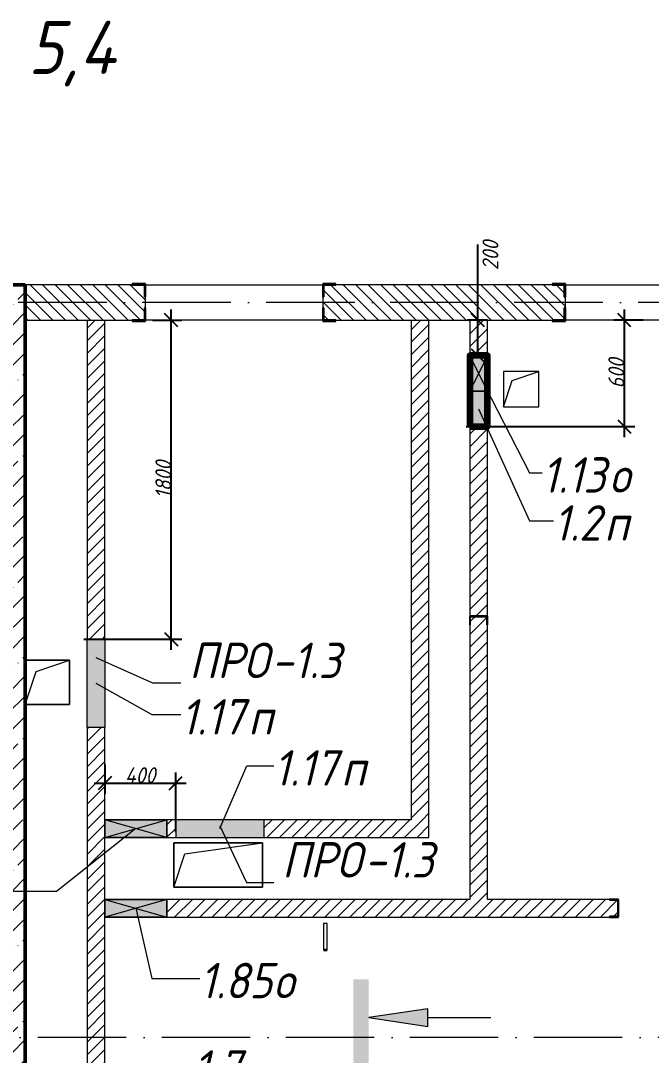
# Model space of a CAD drawing. Header units: millimetres. Extents: x -356862 to 418287, y 0 to 839748.
# Drawn here: x -163240 to -159680, y 517847 to 523688 of the extents above; entities that cross this region are included whole.
import ezdxf

# ---------------------------------------------------------------- set-up
doc = ezdxf.new("R2010")
doc.units = ezdxf.units.MM
doc.linetypes.add('50_200_ШТРИХ_1Т_ш5_п1_п1_', pattern=[700, 500, -100, 0, -100])
for name, color, linetype, lineweight in [('9.7) Заделка 956 шт', 6, 'Continuous', 158), ('A-____-____-DIMS', 7, 'Continuous', 9), ('A-____-NOTE-TEXT', 7, 'Continuous', 9), ('A-____-NOTE-TEXT-1', 7, 'Continuous', 5), ('A-DETL-GENF-OTLN', 7, 'Continuous', 9), ('A-DOOR-OPNG-MCUT', 7, 'Continuous', 35), ('A-FLOR-____-OTLN', 7, 'Continuous', 9), ('A-GENM-____-IDEN', 7, 'Continuous', 9), ('A-GENM-____-MCUT', 7, 'Continuous', 25), ('A-GENM-____-OTLN', 7, 'Continuous', 9), ('A-GENM-____-OTLN-1', 7, 'Continuous', 25), ('A-GLAZ-____-IDEN', 7, 'Continuous', 9), ('A-GLAZ-____-OTLN', 7, 'Continuous', 9), ('A-WALL-____-MCUT', 7, 'Continuous', 13), ('A-WALL-____-MCUT-2', 7, 'Continuous', 50), ('A-WALL-____-PATT-1', 7, 'Continuous', 9), ('A-WALL-FNSH-MCUT-1', 7, 'Continuous', 9), ('I-WALL-____-OTLN', 7, 'Continuous', 9), ('S-GRID-____-OTLN-1', 7, '50_200_ШТРИХ_1Т_ш5_п1_п1_', 9)]:
    doc.layers.add(name, color=color, linetype=linetype, lineweight=lineweight)
doc.layers.add('A-AREA-IDEN-1', color=7, linetype='Continuous', lineweight=9, true_color=0x000000)
doc.layers.add('A-DOOR-____-OTLN-1', color=7, linetype='Continuous', lineweight=9, true_color=0xffffff)
doc.styles.add('ISOCPEUR_I', font='isocpeui.ttf', dxfattribs={"width": 0.9, "height": 2.5})
doc.styles.add('ISOCPEUR_I_11', font='isocpeui.ttf', dxfattribs={"width": 0.9, "height": 200})
doc.styles.add('ISOCPEUR_I_7', font='isocpeui.ttf', dxfattribs={"width": 0.9, "height": 90})
doc.dimstyles.new('ISO-1_8_0_9К_СРЕДНИЙ_Кладочные_1', dxfattribs={"dimscale": 304.8, "dimtxt": 89.638306, "dimasz": 0.246063, "dimexe": 0.19685, "dimexo": 0, "dimgap": 0, "dimtad": 1, "dimdec": 3, "dimrnd": 0.001, "dimdsep": 46, "dimtxsty": 'ISOCPEUR_I_7', "dimblk1": 'OBLIQUE', "dimblk2": 'OBLIQUE', "dimsah": 1, "dimcen": 0.09, "dimdle": 0.19685, "dimazin": 0, "dimtfac": 1, "dimtdec": 4, "dimtix": 1, "dimtmove": 0, "dimatfit": 3, "dimfxl": 1, "dimtvp": 1, "dimtolj": 1, "dimtzin": 0, "dimarcsym": 2})
doc.dimstyles.new('ISO-1_8_0_9К_СРЕДНИЙ_Кладочные_2', dxfattribs={"dimscale": 304.8, "dimtxt": 89.638306, "dimasz": 0.246063, "dimexe": 0.19685, "dimexo": 0, "dimgap": 0, "dimtad": 1, "dimdec": 3, "dimrnd": 0.001, "dimdsep": 46, "dimtxsty": 'ISOCPEUR_I_7', "dimblk1": 'OBLIQUE', "dimblk2": 'OBLIQUE', "dimsah": 1, "dimcen": 0.09, "dimdle": 0.19685, "dimazin": 0, "dimtfac": 1, "dimtdec": 4, "dimtix": 1, "dimtmove": 1, "dimatfit": 3, "dimfxl": 1, "dimtvp": 1, "dimtolj": 1, "dimtzin": 0, "dimarcsym": 2})
pattern_1 = [(45, (-176515.067, 459015.94), (-35.35534, 35.35534), [])]

# ---------------------------------------------------------------- blocks, each defined once
blk = doc.blocks.new('DOR_ДУ_распашная__1Ст_Прямоугольная_ШЕР - Вн_650х2100h_Кабинки С_у-18405741-АР1_План отверстий 1 этажа в осях 1-64_Ю-ЯЯ')
at = {"layer": 'A-DOOR-OPNG-MCUT'}
for p, q in [((-325, -10), (-325, 10)), ((325, 10), (325, -10))]:
    blk.add_line(p, q, dxfattribs=at)
blk = doc.blocks.new('154_Фахверк_СКБ_Швеллер - Тип_100_4010-27789772-АР1_План отверстий 1 этажа в осях 1-64_Ю-ЯЯ')
at = {"layer": 'A-GENM-____-MCUT'}
for p, q in [((175, 50), (125, 50)), ((125, 50), (125, -50)), ((128, 47), (175, 47)), ((128, -47), (128, 47)), ((175, 47), (175, 50)), ((125, -50), (175, -50)), ((175, -47), (128, -47)), ((175, -50), (175, -47))]:
    blk.add_line(p, q, dxfattribs=at)
blk = doc.blocks.new('154_Стойка_СКБ_Уголок - СМ-2230_200-28216496-АР1_План отверстий 1 этажа в осях 1-64_Ю-ЯЯ')
at = {"layer": 'A-GENM-____-MCUT'}
for p, q in [((125, 156), (125, 81)), ((200, 156), (125, 156)), ((131, 81), (131, 150)), ((131, 150), (200, 150)), ((200, 150), (200, 156)), ((125, 81), (131, 81)), ((131, 19), (125, 19)), ((125, 19), (125, -56)), ((131, -50), (131, 19)), ((125, -56), (200, -56)), ((200, -50), (131, -50)), ((200, -56), (200, -50))]:
    blk.add_line(p, q, dxfattribs=at)
blk = doc.blocks.new('AR_Отверстие Ниша - Лючок-32402075-АР1_План отверстий 1 этажа в осях 1-64_Ю-ЯЯ')
at = {"layer": 'A-GLAZ-____-OTLN'}
blk.add_hatch(color=256, dxfattribs=at).paths.add_polyline_path([(250, 50), (-250, 50), (-250, -50), (250, -50)], flags=0)
for p, q in [((-250, 50), (250, 50)), ((-250, -50), (-250, 50)), ((250, 50), (250, -50)), ((250, -50), (-250, -50))]:
    blk.add_line(p, q, dxfattribs=at)
blk = doc.blocks.new('AR_Отверстие Ниша - Лючок-32401620-АР1_План отверстий 1 этажа в осях 1-64_Ю-ЯЯ')
at = {"layer": 'A-GLAZ-____-OTLN'}
blk.add_hatch(color=256, dxfattribs=at).paths.add_polyline_path([(250, -50), (250, 50), (-250, 50), (-250, -50), (27.8, -50)], flags=0)
for p, q in [((250, 50), (-250, 50)), ((-250, 50), (-250, -50)), ((250, -50), (250, 50)), ((-250, -50), (250, -50))]:
    blk.add_line(p, q, dxfattribs=at)
blk = doc.blocks.new('AR_Отверстие Ниша - Лючок-32402410-АР1_План отверстий 1 этажа в осях 1-64_Ю-ЯЯ')
at = {"layer": 'A-GLAZ-____-OTLN'}
blk.add_hatch(color=256, dxfattribs=at).paths.add_polyline_path([(100, 50), (-100, 50), (-100, -50), (100, -50), (100, 32.1)], flags=0)
for p, q in [((-100, 50), (100, 50)), ((100, 50), (100, -50)), ((100, -50), (-100, -50))]:
    blk.add_line(p, q, dxfattribs=at)
blk = doc.blocks.new('AR_Отверстие прямоугольное _в стене_ - AR_Отверстие прямоугольное _в стене__ВК-32402379-АР1_План отверстий 1 этажа в осях 1-64_Ю-ЯЯ')
at = {"layer": 'A-GLAZ-____-OTLN'}
blk.add_hatch(color=256, dxfattribs=at).paths.add_polyline_path([(100, 50), (-100, 50), (-100, -50), (100, -50), (100, 32.1)], flags=0)
at = {"layer": 'A-DETL-GENF-OTLN'}
for p, q in [((-100, -50), (-100, 50)), ((-100, 50), (100, 50)), ((100, 50), (-100, -50)), ((-100, 50), (100, -50)), ((100, 50), (-100, 50)), ((-100, 50), (-100, -50)), ((100, 50), (100, -50)), ((100, -50), (100, 50)), ((100, -50), (-100, -50)), ((-100, -50), (100, -50))]:
    blk.add_line(p, q, dxfattribs=at)
blk = doc.blocks.new('AR_Отверстие прямоугольное _в плите_ - AR_Отверстие прямоугольное _в плите_-30458064-АР1_План отверстий 1 этажа в осях 1-64_Ю-ЯЯ')
at = {"layer": 'A-GENM-____-OTLN'}
for p, q in [((125, 125), (-125, 125)), ((-62.5, 62.5), (125, 125)), ((125, -125), (125, 125)), ((-125, -125), (-62.5, 62.5)), ((-125, -125), (125, -125))]:
    blk.add_line(p, q, dxfattribs=at)
blk = doc.blocks.new('AR_Отверстие прямоугольное _в плите_ - AR_Отверстие прямоугольное _в плите_-30459257-АР1_План отверстий 1 этажа в осях 1-64_Ю-ЯЯ')
at = {"layer": 'A-GENM-____-OTLN'}
for p, q in [((250, 125), (-250, 125)), ((-250, 125), (-250, -125)), ((-187.5, 62.5), (250, 125)), ((250, -125), (250, 125)), ((-250, -125), (-187.5, 62.5)), ((-250, -125), (250, -125))]:
    blk.add_line(p, q, dxfattribs=at)
blk = doc.blocks.new('AR_Отверстие прямоугольное _в плите_ - AR_Отверстие прямоугольное _в плите_-30459597-АР1_План отверстий 1 этажа в осях 1-64_Ю-ЯЯ')
at = {"layer": 'A-GENM-____-OTLN'}
for p, q in [((100, 100), (-100, 100)), ((-100, 100), (-100, -100)), ((-50, 50), (100, 100)), ((100, -100), (100, 100)), ((-100, -100), (-50, 50)), ((-100, -100), (100, -100))]:
    blk.add_line(p, q, dxfattribs=at)
blk = doc.blocks.new('AR_Отверстие прямоугольное _в стене__БезПР - AR_Отверстие прямоугольное _в стене__БезПР-36427791-АР1_План отверстий 1 этажа в осях 1-64_Ю-ЯЯ')
at = {"layer": 'A-GLAZ-____-OTLN'}
blk.add_hatch(color=256, dxfattribs=at).paths.add_polyline_path([(175, -50), (175, 50), (-175, 50), (-175, -50)], flags=0)
at = {"layer": 'A-DETL-GENF-OTLN'}
for p, q in [((-175, -50), (-175, 50)), ((-175, 50), (175, 50)), ((175, 50), (-175, -50)), ((-175, 50), (175, -50)), ((175, 50), (-175, 50)), ((-175, 50), (-175, -50)), ((175, 50), (175, -50)), ((175, -50), (175, 50)), ((175, -50), (-175, -50)), ((-175, -50), (175, -50))]:
    blk.add_line(p, q, dxfattribs=at)
at = {"layer": 'A-GLAZ-____-OTLN'}
blk.add_line((175, 50), (-175, 50), dxfattribs=at)
blk = doc.blocks.new('_Oblique')
at = {"color": 0, "linetype": 'ByBlock', "lineweight": -2}
blk.add_line((-0.5, -0.5), (0.5, 0.5), dxfattribs=at)
blk = doc.blocks.new('*D13546')
at = {"layer": 'A-____-____-DIMS', "color": 0, "lineweight": -2, "transparency": 16777216}
for p, q in [((-162765.1, 519489.1), (-162765.1, 519323.1)), ((-162365.1, 519106.2), (-162365.1, 519443.1)), ((-162825.1, 519383.1), (-162305.1, 519383.1))]:
    blk.add_line(p, q, dxfattribs=at)
at = {"layer": 'Defpoints', "color": 0, "transparency": 16777216}
for p in [(-162765.1, 519489.1), (-162365.1, 519383.1), (-162365.1, 519106.2)]:
    blk.add_point(p, dxfattribs=at)
at = {"layer": 'A-____-____-DIMS', "color": 0, "lineweight": -2, "transparency": 16777216, "xscale": 75, "yscale": 75, "zscale": 75, "rotation": 180}
blk.add_blockref('_Oblique', (-162765.1, 519383.1), dxfattribs=at)
at = {"layer": 'A-____-____-DIMS', "color": 0, "lineweight": -2, "transparency": 16777216, "xscale": 75, "yscale": 75, "zscale": 75}
blk.add_blockref('_Oblique', (-162365.1, 519383.1), dxfattribs=at)
at = {"layer": 'A-____-____-DIMS', "color": 0, "transparency": 16777216, "insert": (-162565.1, 519428.1), "char_height": 90, "width": 426.127, "attachment_point": 5, "style": 'ISOCPEUR_I_7'}
blk.add_mtext('\\A1;400', dxfattribs=at)
blk = doc.blocks.new('*D13547')
at = {"layer": 'A-____-____-DIMS', "color": 0, "lineweight": -2, "transparency": 16777216}
for p, q in [((-162389.8, 520137), (-162389.8, 522057)), ((-162495.9, 521997), (-162329.8, 521997)), ((-162884.1, 520197), (-162329.8, 520197))]:
    blk.add_line(p, q, dxfattribs=at)
at = {"layer": 'Defpoints', "color": 0, "transparency": 16777216}
for p in [(-162495.9, 521997), (-162389.8, 521997), (-162884.1, 520197)]:
    blk.add_point(p, dxfattribs=at)
at = {"layer": 'A-____-____-DIMS', "color": 0, "lineweight": -2, "transparency": 16777216, "xscale": 75, "yscale": 75, "zscale": 75}
for p, rotation in [((-162389.8, 521997), 90), ((-162389.8, 520197), 270)]:
    blk.add_blockref('_Oblique', p, dxfattribs=dict(at, rotation=rotation))
at = {"layer": 'A-____-____-DIMS', "color": 0, "transparency": 16777216, "insert": (-162434.8, 521097), "char_height": 90, "width": 504.733, "attachment_point": 5, "rotation": 90, "style": 'ISOCPEUR_I_7'}
blk.add_mtext('\\A1;1800', dxfattribs=at)
blk = doc.blocks.new('*D13548')
at = {"layer": 'A-____-____-DIMS', "color": 0, "lineweight": -2, "transparency": 16777216}
for p, q in [((-159832.1, 522057), (-159832.1, 521337)), ((-159726, 521997), (-159892.1, 521997)), ((-160724.6, 521397), (-159772.1, 521397))]:
    blk.add_line(p, q, dxfattribs=at)
at = {"layer": 'Defpoints', "color": 0, "transparency": 16777216}
for p in [(-159726, 521997), (-160724.6, 521397), (-159832.1, 521397)]:
    blk.add_point(p, dxfattribs=at)
at = {"layer": 'A-____-____-DIMS', "color": 0, "lineweight": -2, "transparency": 16777216, "xscale": 75, "yscale": 75, "zscale": 75}
for p, rotation in [((-159832.1, 521997), 90), ((-159832.1, 521397), 270)]:
    blk.add_blockref('_Oblique', p, dxfattribs=dict(at, rotation=rotation))
at = {"layer": 'A-____-____-DIMS', "color": 0, "transparency": 16777216, "insert": (-159877.1, 521697), "char_height": 90, "width": 409.578, "attachment_point": 5, "rotation": 90, "style": 'ISOCPEUR_I_7'}
blk.add_mtext('\\A1;600', dxfattribs=at)
blk = doc.blocks.new('*D13560')
at = {"layer": 'A-____-____-DIMS', "color": 0, "lineweight": -2, "transparency": 16777216}
for p, q in [((-160659.1, 521997), (-160659.1, 522424.5)), ((-160659.1, 521797), (-160659.1, 522057)), ((-160605.1, 521997), (-160719.1, 521997)), ((-160622, 521797), (-160719.1, 521797))]:
    blk.add_line(p, q, dxfattribs=at)
at = {"layer": 'Defpoints', "color": 0, "transparency": 16777216}
for p in [(-160605.1, 521997), (-160659.1, 521797), (-160622, 521797)]:
    blk.add_point(p, dxfattribs=at)
at = {"layer": 'A-____-____-DIMS', "color": 0, "lineweight": -2, "transparency": 16777216, "xscale": 75, "yscale": 75, "zscale": 75}
for p, rotation in [((-160659.1, 521997), 90), ((-160659.1, 521797), 270)]:
    blk.add_blockref('_Oblique', p, dxfattribs=dict(at, rotation=rotation))
at = {"layer": 'A-____-____-DIMS', "color": 0, "transparency": 16777216, "insert": (-160633, 522279.7), "char_height": 90, "width": 409.578, "attachment_point": 1, "rotation": 90, "line_spacing_factor": 1.149209, "style": 'ISOCPEUR_I_7'}
blk.add_mtext('\\A1;200', dxfattribs=at)

msp = doc.modelspace()

# ---------------------------------------------------------------- hatches: boundary and pattern name
at = {"layer": 'A-____-NOTE-TEXT-1'}
for points in [[(-161362.1006, 517625.9995), (-161275.364, 517625.9995), (-161275.364, 518275.9995), (-161362.1006, 518275.9995), (-161362.1006, 517854.284)], [(-160941.7226, 518010.1514), (-160941.7226, 518110.1514), (-161275.364, 518060.1514)]]:
    msp.add_hatch(color=256, dxfattribs=at).paths.add_polyline_path(points, flags=0)
at = {"layer": 'A-WALL-____-PATT-1'}
h = msp.add_hatch(dxfattribs=at)
h.set_pattern_fill('FP_13', color=256, style=0, pattern_type=2)
h.set_pattern_definition([(45, (-176515.07, 459015.94), (-114.04925, 114.04925), []), (45, (-176401.02, 459015.94), (-114.04925, 114.04925), [201.612, -40.322, 3.353, -36.97])])
h.paths.add_polyline_path([(-163465.0675, 514696.983), (-163215.0675, 514696.983), (-163215.0675, 522196.983), (-163465.0675, 522196.983), (-163465.0675, 516239.7989)], flags=0)
h = msp.add_hatch(dxfattribs=at)
h.set_pattern_fill('FP_6', color=256, style=0, pattern_type=2)
h.set_pattern_definition([(135, (-176515.067, 459015.94), (-35.35534, -35.35534), [])])
h.paths.add_polyline_path([(-160622.9702, 521996.983), (-160171.0675, 521996.983), (-160171.0675, 522065.983), (-160165.0675, 522065.983), (-160165.0675, 522127.983), (-160171.0675, 522127.983), (-160171.0675, 522196.983), (-161529.0675, 522196.983), (-161529.0675, 522127.983), (-161535.0675, 522127.983), (-161535.0675, 522065.983), (-161529.0675, 522065.983), (-161529.0675, 521996.983), (-161460.0675, 521996.983)], flags=0)
h.paths.add_polyline_path([(-158940.0675, 521996.983), (-158815.0675, 521996.983), (-158815.0675, 522196.983), (-159009.0675, 522196.983), (-159009.0675, 522127.983), (-159015.0675, 522127.983), (-159015.0675, 522065.983), (-159009.0675, 522065.983), (-159009.0675, 521996.983)], flags=0)
h.paths.add_polyline_path([(-162541.0675, 521996.983), (-162541.0675, 522065.983), (-162535.0675, 522065.983), (-162535.0675, 522127.983), (-162541.0675, 522127.983), (-162541.0675, 522196.983), (-163215.0675, 522196.983), (-163215.0675, 521996.983), (-162610.0675, 521996.983)], flags=0)
h = msp.add_hatch(dxfattribs=at)
h.set_pattern_fill('FP_5', color=256, style=0, pattern_type=2)
h.set_pattern_definition(pattern_1)
h.paths.add_polyline_path([(-162765.0675, 514446.983), (-162765.0675, 515056.983), (-162865.0675, 515056.983), (-162865.0675, 514446.983)], flags=0)
h.paths.add_polyline_path([(-162765.0675, 515456.983), (-162765.0675, 516396.983), (-162768.0675, 516396.983), (-162768.0675, 516443.983), (-162862.0675, 516443.983), (-162862.0675, 516396.983), (-162865.0675, 516396.983), (-162865.0675, 515456.983), (-162840.9048, 515456.983)], flags=0)
h.paths.add_polyline_path([(-162865.0675, 516446.983), (-162765.0675, 516446.983), (-162765.0675, 517016.983), (-162865.0675, 517016.983)], flags=0)
h.paths.add_polyline_path([(-162796.4072, 517316.983), (-162765.0675, 517316.983), (-162765.0675, 519696.983), (-162865.0675, 519696.983), (-162865.0675, 517316.983)], flags=0)
h.paths.add_polyline_path([(-162810.0216, 520196.983), (-162765.0675, 520196.983), (-162765.0675, 521996.983), (-162865.0675, 521996.983), (-162865.0675, 520196.983), (-162811.655, 520196.983)], flags=0)
h = msp.add_hatch(dxfattribs=at)
h.set_pattern_fill('FP_5', color=256, style=0, pattern_type=2)
h.set_pattern_definition(pattern_1)
h.paths.add_polyline_path([(-160935.0675, 519176.983), (-160935.0675, 521996.983), (-161035.0675, 521996.983), (-161035.0675, 519176.983)], flags=0)
h = msp.add_hatch(dxfattribs=at)
h.set_pattern_fill('FP_5', color=256, style=0, pattern_type=2)
h.set_pattern_definition(pattern_1)
h.paths.add_polyline_path([(-160605.0675, 518726.983), (-160605.0675, 520276.983), (-160608.0675, 520276.983), (-160608.0675, 520323.983), (-160702.0675, 520323.983), (-160702.0675, 520276.983), (-160705.0675, 520276.983), (-160705.0675, 518726.983), (-160622.9702, 518726.983)], flags=0)
h.paths.add_polyline_path([(-160622.9702, 520326.983), (-160605.0675, 520326.983), (-160605.0675, 521396.983), (-160705.0675, 521396.983), (-160705.0675, 520326.983), (-160702.0675, 520326.983)], flags=0)
h.paths.add_polyline_path([(-160605.0675, 521796.983), (-160605.0675, 521996.983), (-160705.0675, 521996.983), (-160705.0675, 521796.983), (-160622.9702, 521796.983)], flags=0)
h = msp.add_hatch(dxfattribs=at)
h.set_pattern_fill('FP_5', color=256, style=0, pattern_type=2)
h.set_pattern_definition(pattern_1)
h.paths.add_polyline_path([(-162390.4709, 519076.983), (-162365.0675, 519076.983), (-162365.0675, 519176.983), (-162415.0675, 519176.983), (-162415.0675, 519076.983)], flags=0)
h.paths.add_polyline_path([(-161865.0675, 519076.983), (-160935.0675, 519076.983), (-160935.0675, 519176.983), (-161865.0675, 519176.983), (-161865.0675, 519129.0061)], flags=0)
h = msp.add_hatch(dxfattribs=at)
h.set_pattern_fill('FP_5', color=256, style=0, pattern_type=2)
h.set_pattern_definition(pattern_1)
h.paths.add_polyline_path([(-162390.4709, 518626.983), (-159915.0675, 518626.983), (-159915.0675, 518629.983), (-159868.0675, 518629.983), (-159868.0675, 518723.983), (-159915.0675, 518723.983), (-159915.0675, 518726.983), (-162415.0675, 518726.983), (-162415.0675, 518626.983)], flags=0)

# ---------------------------------------------------------------- linework, layer by layer
at = {"layer": '9.7) Заделка 956 шт'}
msp.add_lwpolyline([(-160705.0675, 521396.983), (-160605.0675, 521396.983), (-160605.0675, 521796.983), (-160705.0675, 521796.983)], close=True, dxfattribs=at)
at = {"layer": 'A-____-NOTE-TEXT'}
for p, q in [((-160941.7226, 518110.1514), (-161275.364, 518060.1514)), ((-160941.7226, 518010.1514), (-160941.7226, 518110.1514)), ((-161275.364, 518060.1514), (-160941.7226, 518010.1514)), ((-160941.7226, 518060.1514), (-160585.4726, 518060.1514))]:
    msp.add_line(p, q, dxfattribs=at)
at = {"layer": 'A-FLOR-____-OTLN'}
for p, q in [((-163215.0675, 520076.983), (-162965.0675, 520076.983)), ((-162965.0675, 520076.983), (-162965.0675, 519826.983)), ((-162965.0675, 519826.983), (-163215.0675, 519826.983)), ((-162375.0675, 519046.983), (-161875.0675, 519046.983)), ((-162375.0675, 518796.983), (-162375.0675, 519046.983)), ((-161875.0675, 519046.983), (-161875.0675, 518796.983)), ((-161875.0675, 518796.983), (-162375.0675, 518796.983))]:
    msp.add_line(p, q, dxfattribs=at)
at = {"layer": 'A-GENM-____-IDEN'}
for p, q in [((-162815.0675, 520093.0941), (-162495.1865, 519949.2073)), ((-162495.1865, 519949.2073), (-162335.9463, 519949.2073)), ((-162115.0675, 519141.5638), (-161964.5347, 518823.255)), ((-161964.5347, 518823.255), (-161811.5877, 518823.255))]:
    msp.add_line(p, q, dxfattribs=at)
at = {"layer": 'A-GLAZ-____-IDEN'}
for p, q in [((-160655.0675, 521696.983), (-160367.7909, 521135.6762)), ((-160655.0675, 521496.983), (-160367.7909, 520864.82)), ((-160367.7909, 521135.6762), (-160296.7455, 521135.6762)), ((-160367.7909, 520864.82), (-160231.0455, 520864.82)), ((-162815.0675, 519946.983), (-162499.9206, 519770.0594)), ((-162499.9206, 519770.0594), (-162335.9463, 519770.0594)), ((-162115.0675, 519126.983), (-161963.3276, 519481.755)), ((-161963.3276, 519481.755), (-161811.5877, 519481.755)), ((-162590.0675, 519126.983), (-163037.4395, 518770.8426)), ((-163037.4395, 518770.8426), (-163759.9747, 518770.8426)), ((-162590.0675, 518676.983), (-162499.9206, 518281.3952)), ((-162499.9206, 518281.3952), (-162228.8463, 518281.3952))]:
    msp.add_line(p, q, dxfattribs=at)
at = {"layer": 'A-WALL-____-MCUT'}
for p, q in [((-162610.0675, 522196.983), (-163215.0675, 522196.983)), ((-160240.0675, 522196.983), (-161460.0675, 522196.983)), ((-162535.0675, 522065.983), (-162535.0675, 522127.983)), ((-161535.0675, 522127.983), (-161535.0675, 522065.983)), ((-160165.0675, 522065.983), (-160165.0675, 522127.983)), ((-163215.0675, 521996.983), (-162610.0675, 521996.983)), ((-161460.0675, 521996.983), (-160240.0675, 521996.983))]:
    msp.add_line(p, q, dxfattribs=at)
at = {"layer": 'A-WALL-____-MCUT-2'}
for p, q in [((-163215.0675, 522196.983), (-163665.0675, 522196.983)), ((-163215.0675, 514696.983), (-163215.0675, 522196.983))]:
    msp.add_line(p, q, dxfattribs=at)
at = {"layer": 'A-WALL-FNSH-MCUT-1'}
for p, q in [((-162865.0675, 521996.983), (-162865.0675, 520196.983)), ((-162765.0675, 520196.983), (-162765.0675, 521996.983)), ((-161035.0675, 521996.983), (-161035.0675, 519176.983)), ((-160935.0675, 519076.983), (-160935.0675, 521996.983)), ((-160705.0675, 521996.983), (-160705.0675, 521796.983)), ((-160605.0675, 521796.983), (-160605.0675, 521996.983)), ((-160705.0675, 521396.983), (-160705.0675, 520326.983)), ((-160605.0675, 520326.983), (-160605.0675, 521396.983)), ((-160705.0675, 520276.983), (-160705.0675, 518726.983)), ((-160605.0675, 518726.983), (-160605.0675, 520276.983)), ((-162865.0675, 519696.983), (-162865.0675, 517316.983)), ((-162765.0675, 519176.983), (-162765.0675, 519696.983)), ((-162365.0675, 519176.983), (-162415.0675, 519176.983)), ((-161035.0675, 519176.983), (-161865.0675, 519176.983)), ((-162765.0675, 518726.983), (-162765.0675, 519076.983)), ((-162415.0675, 519076.983), (-162365.0675, 519076.983)), ((-161865.0675, 519076.983), (-160935.0675, 519076.983)), ((-160705.0675, 518726.983), (-162415.0675, 518726.983)), ((-159915.0675, 518726.983), (-160605.0675, 518726.983)), ((-162765.0675, 517316.983), (-162765.0675, 518626.983)), ((-162415.0675, 518626.983), (-159915.0675, 518626.983)), ((-161510.0675, 518591.983), (-161530.0675, 518591.983)), ((-161530.0675, 518591.983), (-161530.0675, 518441.983)), ((-161510.0675, 518441.983), (-161510.0675, 518591.983))]:
    msp.add_line(p, q, dxfattribs=at)
at = {"layer": 'I-WALL-____-OTLN'}
for p, q in [((-162535.0675, 522196.983), (-161535.0675, 522196.983)), ((-160165.0675, 522196.983), (-159015.0675, 522196.983)), ((-161535.0675, 521996.983), (-162535.0675, 521996.983)), ((-159015.0675, 521996.983), (-160165.0675, 521996.983))]:
    msp.add_line(p, q, dxfattribs=at)
at = {"layer": 'S-GRID-____-OTLN-1'}
for p, q in [((-72440.6609, 522096.983), (-181183.8377, 522096.983)), ((-101035.027, 517946.983), (-181183.8377, 517946.983))]:
    msp.add_line(p, q, dxfattribs=at)

# ---------------------------------------------------------------- block references
at = {"layer": 'A-DOOR-____-OTLN-1', "rotation": 90.00000000000007}
msp.add_blockref('DOR_ДУ_распашная__1Ст_Прямоугольная_ШЕР - Вн_650х2100h_Кабинки С_у-18405741-АР1_План отверстий 1 этажа в осях 1-64_Ю-ЯЯ', (-161520.0675, 518116.983), dxfattribs=at)
at = {"layer": 'A-GENM-____-OTLN'}
for name, p in [('AR_Отверстие прямоугольное _в плите_ - AR_Отверстие прямоугольное _в плите_-30459597-АР1_План отверстий 1 этажа в осях 1-64_Ю-ЯЯ', (-160415.0675, 521606.983)), ('AR_Отверстие прямоугольное _в плите_ - AR_Отверстие прямоугольное _в плите_-30458064-АР1_План отверстий 1 этажа в осях 1-64_Ю-ЯЯ', (-163090.0675, 519951.983)), ('AR_Отверстие прямоугольное _в плите_ - AR_Отверстие прямоугольное _в плите_-30459257-АР1_План отверстий 1 этажа в осях 1-64_Ю-ЯЯ', (-162125.0675, 518921.983))]:
    msp.add_blockref(name, p, dxfattribs=at)
at = {"layer": 'A-GENM-____-OTLN-1'}
for name, p, rotation in [('154_Стойка_СКБ_Уголок - СМ-2230_200-28216496-АР1_План отверстий 1 этажа в осях 1-64_Ю-ЯЯ', (-162410.0675, 522146.983), 180), ('154_Стойка_СКБ_Уголок - СМ-2230_200-28216496-АР1_План отверстий 1 этажа в осях 1-64_Ю-ЯЯ', (-160040.0675, 522146.983), 180), ('154_Фахверк_СКБ_Швеллер - Тип_100_4010-27789772-АР1_План отверстий 1 этажа в осях 1-64_Ю-ЯЯ', (-160655.0675, 520451.983), 270.0000000000001), ('154_Фахверк_СКБ_Швеллер - Тип_100_4010-27789772-АР1_План отверстий 1 этажа в осях 1-64_Ю-ЯЯ', (-159740.0675, 518676.983), 180)]:
    msp.add_blockref(name, p, dxfattribs=dict(at, rotation=rotation))
msp.add_blockref('154_Стойка_СКБ_Уголок - СМ-2230_200-28216496-АР1_План отверстий 1 этажа в осях 1-64_Ю-ЯЯ', (-161660.0675, 522046.983), dxfattribs=at)
at = {"layer": 'A-GLAZ-____-OTLN'}
for name, p, rotation in [('AR_Отверстие прямоугольное _в стене_ - AR_Отверстие прямоугольное _в стене__ВК-32402379-АР1_План отверстий 1 этажа в осях 1-64_Ю-ЯЯ', (-160655.0675, 521696.983), 270.0000000000001), ('AR_Отверстие Ниша - Лючок-32402410-АР1_План отверстий 1 этажа в осях 1-64_Ю-ЯЯ', (-160655.0675, 521496.983), 270.0000000000001), ('AR_Отверстие Ниша - Лючок-32402075-АР1_План отверстий 1 этажа в осях 1-64_Ю-ЯЯ', (-162815.0675, 519946.983), 270.0000000000001), ('AR_Отверстие прямоугольное _в стене__БезПР - AR_Отверстие прямоугольное _в стене__БезПР-36427791-АР1_План отверстий 1 этажа в осях 1-64_Ю-ЯЯ', (-162590.0675, 519126.983), 180), ('AR_Отверстие Ниша - Лючок-32401620-АР1_План отверстий 1 этажа в осях 1-64_Ю-ЯЯ', (-162115.0675, 519126.983), 180)]:
    msp.add_blockref(name, p, dxfattribs=dict(at, rotation=rotation))
msp.add_blockref('AR_Отверстие прямоугольное _в стене__БезПР - AR_Отверстие прямоугольное _в стене__БезПР-36427791-АР1_План отверстий 1 этажа в осях 1-64_Ю-ЯЯ', (-162590.0675, 518676.983), dxfattribs=at)

# ---------------------------------------------------------------- texts
at = {"layer": 'A-AREA-IDEN-1', "insert": (-162952.1675, 523316.9323), "char_height": 300, "width": 582, "attachment_point": 8, "line_spacing_factor": 1.139951, "style": 'ISOCPEUR_I'}
msp.add_mtext('\\pxqc,t8.46667,16.93333,25.4,33.86667,42.33333,50.8,59.26667,67.73333,76.2,84.66667,93.13333,101.6,110.06667,118.53333,127,135.46667,143.93333,152.4,160.86667,169.33333,177.8,186.26667,194.73333,203.2,211.66667,220.13333,228.6,237.06667,245.53333,254,262.46667,270.93333;{5,4}', dxfattribs=at)
at = {"layer": 'A-GENM-____-IDEN', "char_height": 200, "attachment_point": 1, "style": 'ISOCPEUR_I_11'}
for s, insert, width in [('ПРО', (-162288.803, 520176.3234), 562.784625), ('-1.3', (-161824.4592, 520176.3234), 505.063125), ('ПРО', (-161764.4443, 519050.3711), 562.784625), ('-1.3', (-161300.1006, 519050.3711), 505.063125)]:
    msp.add_mtext(s, dxfattribs=dict(at, insert=insert, width=width))
at = {"layer": 'A-GLAZ-____-IDEN', "char_height": 200, "attachment_point": 1, "style": 'ISOCPEUR_I_11'}
for s, insert, width in [('1.13', (-160296.7455, 521223.2907), 461.772), ('\\fISOCPEUR|b0|i1|c204|p34|;\\W.9;о', (-159915.7455, 521223.2907), 158.734125), ('1.2', (-160231.0455, 520952.4346), 346.329), ('\\fISOCPEUR|b0|i1|c204|p34|;\\W.9;п', (-159945.2955, 520952.4346), 158.734125), ('1.17', (-162335.9463, 519857.6739), 461.772), ('\\fISOCPEUR|b0|i1|c204|p34|;\\W.9;п', (-161954.9463, 519857.6739), 158.734125), ('1.17', (-161811.5877, 519569.3696), 461.772), ('\\fISOCPEUR|b0|i1|c204|p34|;\\W.9;п', (-161430.5877, 519569.3696), 158.734125), ('1.85', (-162228.8463, 518369.0098), 505.063125), ('\\fISOCPEUR|b0|i1|c204|p34|;\\W.9;о', (-161812.1276, 518369.0098), 158.734125), ('1.7', (-162265.0675, 517875.1558), 346.329)]:
    msp.add_mtext(s, dxfattribs=dict(at, insert=insert, width=width))

# ---------------------------------------------------------------- dimensions: what is measured, and where the dimension line sits
at = {"layer": 'A-____-____-DIMS'}
dim = msp.add_linear_dim(base=(-160659.0782, 521796.983), p1=(-160605.0675, 521996.983), p2=(-160622.0178, 521796.983), angle=90, dimstyle='ISO-1_8_0_9К_СРЕДНИЙ_Кладочные_1', override={"dimpost": '<>', "dimfxl": 200.716995}, dxfattribs=at)
dim.commit()
dim.dimension.update_dxf_attribs({"geometry": '*D13560', "text_midpoint": (-160573.0464, 522424.4573), "dimtype": 160, "text_rotation": 90})
for base, p1, p2, override, picture, middle in [((-162389.7996, 521996.983), (-162884.0537, 520196.983), (-162495.8656, 521996.983), {"dimpost": '<>', "dimfxl": 1841.38263}, '*D13547', (-162434.7996, 521096.983)), ((-159832.0771, 521396.983), (-159726.0111, 521996.983), (-160724.6379, 521396.983), {"dimpost": '<>', "dimfxl": 1165.013128}, '*D13548', (-159877.0771, 521696.983))]:
    dim = msp.add_linear_dim(base=base, p1=p1, p2=p2, angle=90, dimstyle='ISO-1_8_0_9К_СРЕДНИЙ_Кладочные_2', override=override, dxfattribs=at)
    dim.commit()
    dim.dimension.update_dxf_attribs({"geometry": picture, "text_midpoint": middle})
dim = msp.add_linear_dim(base=(-162365.0675, 519383.0515), p1=(-162765.0675, 519489.1175), p2=(-162365.0675, 519106.247), dimstyle='ISO-1_8_0_9К_СРЕДНИЙ_Кладочные_2', override={"dimpost": '<>', "dimfxl": 553.705538}, dxfattribs=at)
dim.commit()
dim.dimension.update_dxf_attribs({"geometry": '*D13546', "text_midpoint": (-162565.0675, 519428.0515)})

doc.saveas('drawing.dxf')
